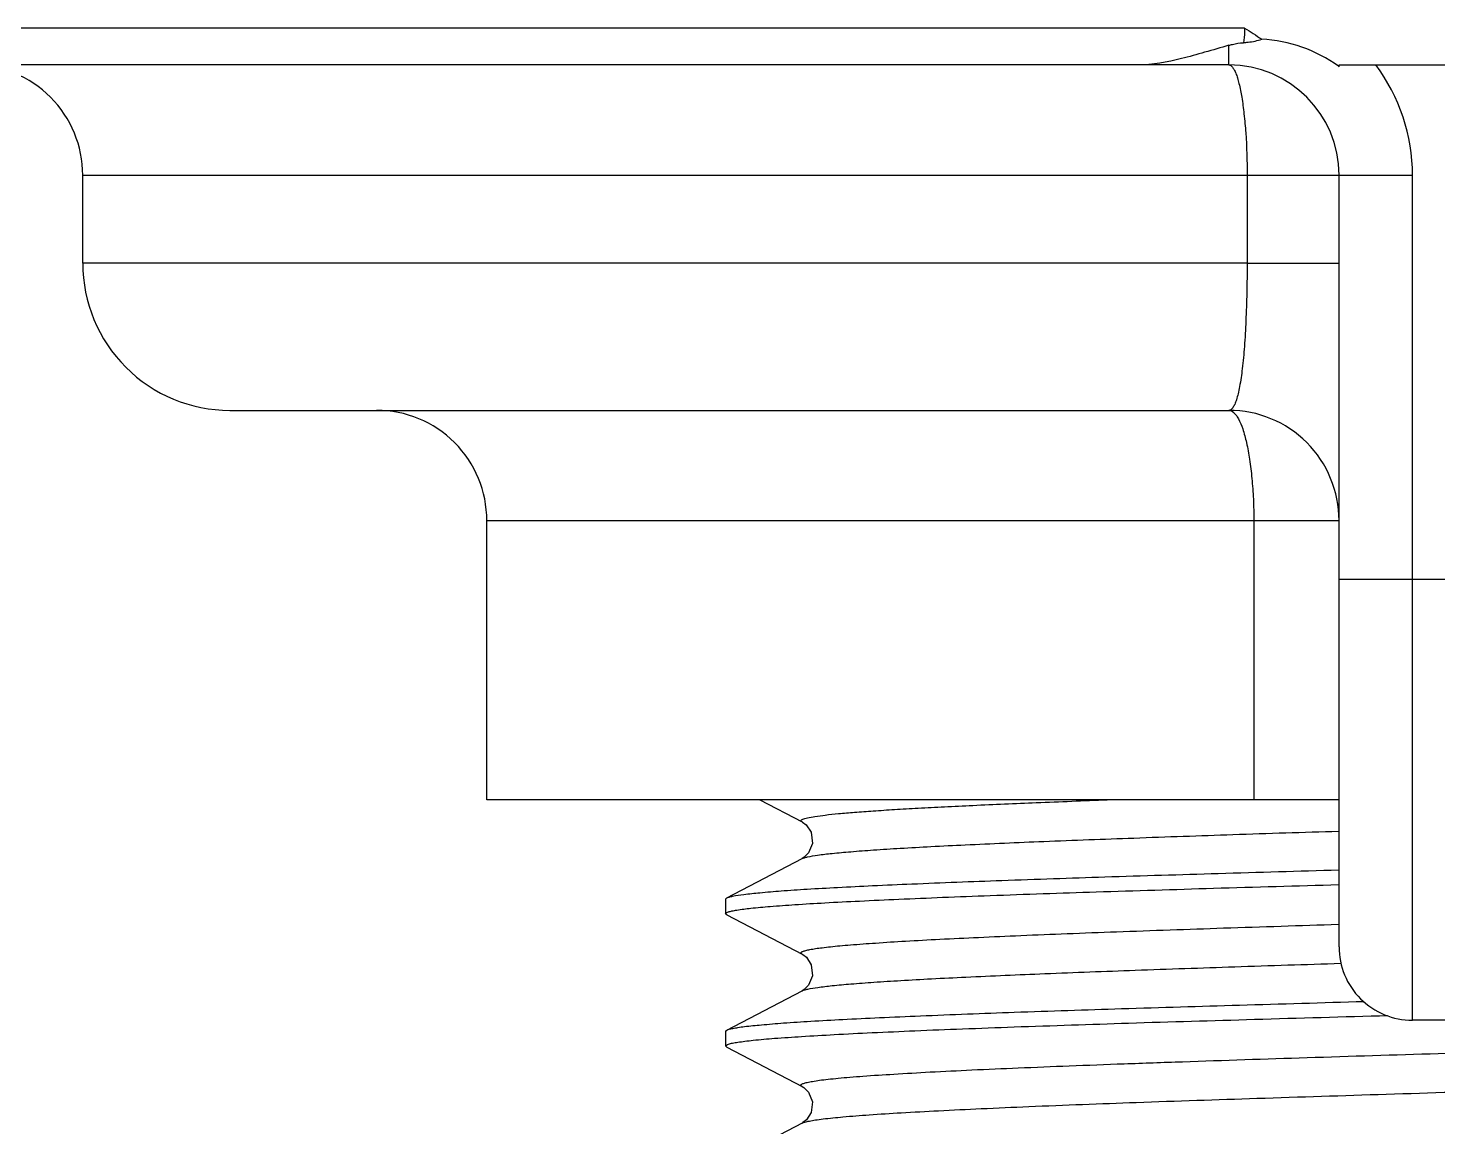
# Model space of a CAD drawing. Header units: millimetres. Extents: x 3495 to 4455, y 26793 to 27144.
# Drawn here: x 3690.63 to 3709.77, y 26971.34 to 26986.25 of the extents above; entities that cross this region are included whole.
import ezdxf

# ---------------------------------------------------------------- set-up
doc = ezdxf.new("R2010")
doc.units = ezdxf.units.MM

msp = doc.modelspace()

# ---------------------------------------------------------------- linework, layer by layer
for points in [[(3701.141, 26986.247), (3701.141, 26986.247), (3688.133, 26986.247), (3688.133, 26986.247)], [(3707.149, 26986.247), (3707.149, 26986.247), (3701.141, 26986.247), (3701.141, 26986.247)], [(3707.149, 26986.247), (3707.228, 26986.199), (3707.306, 26986.15), (3707.381, 26986.098)], [(3706.934, 26985.749), (3706.934, 26985.749), (3706.934, 26986.015), (3706.934, 26986.015)], [(3706.934, 26985.749), (3706.934, 26985.749), (3688.631, 26985.749), (3688.631, 26985.749)], [(3708.43, 26984.253), (3708.43, 26985.079), (3707.76, 26985.749), (3706.934, 26985.749)], [(3708.43, 26985.725), (3708.427, 26985.728), (3708.424, 26985.73), (3708.421, 26985.732)], [(3708.43, 26985.725), (3708.43, 26985.725), (3708.43, 26985.749), (3708.43, 26985.749)], [(3708.43, 26985.749), (3708.43, 26985.749), (3712.22, 26985.749), (3712.22, 26985.749)], [(3709.428, 26984.253), (3709.428, 26984.792), (3709.252, 26985.317), (3708.929, 26985.749)], [(3691.374, 26983.057), (3691.374, 26983.057), (3691.374, 26984.253), (3691.374, 26984.253)], [(3691.374, 26984.253), (3691.374, 26984.253), (3709.428, 26984.253), (3709.428, 26984.253)], [(3707.182, 26984.253), (3707.182, 26984.253), (3707.182, 26983.057), (3707.182, 26983.057)], [(3708.43, 26973.783), (3708.43, 26973.783), (3708.43, 26984.253), (3708.43, 26984.253)], [(3709.428, 26972.786), (3709.428, 26972.786), (3709.428, 26984.253), (3709.428, 26984.253)], [(3707.182, 26983.057), (3707.182, 26983.057), (3691.374, 26983.057), (3691.374, 26983.057)], [(3707.182, 26983.057), (3707.182, 26983.057), (3708.43, 26983.057), (3708.43, 26983.057)], [(3693.369, 26981.062), (3693.369, 26981.062), (3706.934, 26981.062), (3706.934, 26981.062)], [(3696.86, 26975.777), (3696.86, 26975.777), (3696.86, 26979.566), (3696.86, 26979.566)], [(3696.86, 26979.566), (3696.86, 26979.566), (3708.43, 26979.566), (3708.43, 26979.566)], [(3707.273, 26979.566), (3707.273, 26979.566), (3707.273, 26975.777), (3707.273, 26975.777)], [(3712.22, 26978.768), (3712.22, 26978.768), (3708.43, 26978.768), (3708.43, 26978.768)], [(3708.43, 26975.777), (3708.43, 26975.777), (3696.86, 26975.777), (3696.86, 26975.777)], [(3700.565, 26975.777), (3700.565, 26975.777), (3701.141, 26975.477), (3701.141, 26975.477)], [(3700.117, 26974.447), (3700.117, 26974.447), (3701.141, 26974.98), (3701.141, 26974.98)], [(3700.102, 26974.431), (3700.102, 26974.431), (3700.117, 26974.447), (3700.117, 26974.447)], [(3700.102, 26974.431), (3700.102, 26974.431), (3700.102, 26974.232), (3700.102, 26974.232)], [(3700.117, 26974.217), (3700.117, 26974.217), (3700.102, 26974.232), (3700.102, 26974.232)], [(3700.117, 26974.217), (3700.117, 26974.217), (3701.141, 26973.682), (3701.141, 26973.682)], [(3700.117, 26972.652), (3700.117, 26972.652), (3701.141, 26973.185), (3701.141, 26973.185)], [(3700.102, 26972.636), (3700.102, 26972.636), (3700.117, 26972.652), (3700.117, 26972.652)], [(3700.102, 26972.636), (3700.102, 26972.636), (3700.102, 26972.437), (3700.102, 26972.437)], [(3711.223, 26972.786), (3711.223, 26972.786), (3709.428, 26972.786), (3709.428, 26972.786)], [(3700.117, 26972.422), (3700.117, 26972.422), (3700.102, 26972.437), (3700.102, 26972.437)], [(3700.117, 26972.422), (3700.117, 26972.422), (3701.141, 26971.888), (3701.141, 26971.888)], [(3701.141, 26971.391), (3701.141, 26971.391), (3700.117, 26970.856), (3700.117, 26970.856)]]:
    msp.add_open_spline(points, degree=3)
for points, knots in [([(3707.149, 26986.247), (3707.149, 26986.23), (3707.148, 26986.213), (3707.147, 26986.197), (3707.147, 26986.197), (3707.145, 26986.148), (3707.14, 26986.098), (3707.132, 26986.051)], [0, 0, 0, 0, 0.5, 0.5, 0.5, 0.5, 1, 1, 1, 1]), ([(3706.934, 26986.015), (3706.825, 26985.984), (3706.716, 26985.951), (3706.606, 26985.921), (3706.606, 26985.921), (3706.501, 26985.89), (3706.397, 26985.861), (3706.291, 26985.834), (3706.291, 26985.834), (3706.097, 26985.786), (3705.9, 26985.749), (3705.7, 26985.749)], [0, 0, 0, 0, 0.333333, 0.333333, 0.333333, 0.333333, 0.666667, 0.666667, 0.666667, 0.666667, 1, 1, 1, 1]), ([(3706.934, 26986.015), (3706.95, 26986.02), (3706.966, 26986.024), (3706.982, 26986.028), (3706.982, 26986.028), (3707.031, 26986.039), (3707.082, 26986.047), (3707.132, 26986.051)], [0, 0, 0, 0, 0.5, 0.5, 0.5, 0.5, 1, 1, 1, 1]), ([(3707.132, 26986.051), (3707.154, 26986.053), (3707.175, 26986.055), (3707.197, 26986.058), (3707.197, 26986.058), (3707.259, 26986.065), (3707.322, 26986.078), (3707.381, 26986.098)], [0, 0, 0, 0, 0.5, 0.5, 0.5, 0.5, 1, 1, 1, 1]), ([(3708.421, 26985.732), (3708.27, 26985.841), (3708.102, 26985.928), (3707.926, 26985.99), (3707.926, 26985.99), (3707.751, 26986.052), (3707.567, 26986.088), (3707.381, 26986.098)], [0, 0, 0, 0, 0.5, 0.5, 0.5, 0.5, 1, 1, 1, 1]), ([(3691.374, 26984.253), (3691.374, 26984.649), (3691.217, 26985.03), (3690.936, 26985.311), (3690.936, 26985.311), (3690.655, 26985.591), (3690.275, 26985.749), (3689.878, 26985.749)], [0, 0, 0, 0, 0.5, 0.5, 0.5, 0.5, 1, 1, 1, 1]), ([(3706.934, 26985.749), (3706.952, 26985.749), (3706.97, 26985.735), (3706.982, 26985.72), (3706.982, 26985.72), (3706.992, 26985.709), (3706.999, 26985.696), (3707.006, 26985.684), (3707.006, 26985.684), (3707.015, 26985.668), (3707.022, 26985.651), (3707.029, 26985.635), (3707.029, 26985.635), (3707.037, 26985.614), (3707.045, 26985.593), (3707.051, 26985.572), (3707.051, 26985.572), (3707.059, 26985.547), (3707.065, 26985.522), (3707.072, 26985.496), (3707.072, 26985.496), (3707.087, 26985.435), (3707.1, 26985.373), (3707.11, 26985.311), (3707.11, 26985.311), (3707.122, 26985.235), (3707.132, 26985.16), (3707.14, 26985.084), (3707.14, 26985.084), (3707.15, 26984.998), (3707.158, 26984.912), (3707.164, 26984.826), (3707.164, 26984.826), (3707.176, 26984.634), (3707.182, 26984.443), (3707.182, 26984.253)], [0, 0, 0, 0, 0.111111, 0.111111, 0.111111, 0.111111, 0.222222, 0.222222, 0.222222, 0.222222, 0.333333, 0.333333, 0.333333, 0.333333, 0.444444, 0.444444, 0.444444, 0.444444, 0.555556, 0.555556, 0.555556, 0.555556, 0.666667, 0.666667, 0.666667, 0.666667, 0.777778, 0.777778, 0.777778, 0.777778, 0.888889, 0.888889, 0.888889, 0.888889, 1, 1, 1, 1]), ([(3691.374, 26983.057), (3691.374, 26982.527), (3691.584, 26982.02), (3691.958, 26981.647), (3691.958, 26981.647), (3692.333, 26981.272), (3692.84, 26981.062), (3693.369, 26981.062)], [0, 0, 0, 0, 0.5, 0.5, 0.5, 0.5, 1, 1, 1, 1]), ([(3707.182, 26983.057), (3707.182, 26982.924), (3707.181, 26982.791), (3707.178, 26982.658), (3707.178, 26982.658), (3707.175, 26982.531), (3707.171, 26982.403), (3707.165, 26982.276), (3707.165, 26982.276), (3707.16, 26982.161), (3707.154, 26982.045), (3707.145, 26981.928), (3707.145, 26981.928), (3707.138, 26981.828), (3707.129, 26981.727), (3707.116, 26981.627), (3707.116, 26981.627), (3707.107, 26981.546), (3707.095, 26981.465), (3707.08, 26981.384), (3707.08, 26981.384), (3707.075, 26981.351), (3707.068, 26981.318), (3707.06, 26981.286), (3707.06, 26981.286), (3707.053, 26981.259), (3707.046, 26981.233), (3707.037, 26981.206), (3707.037, 26981.206), (3707.031, 26981.185), (3707.023, 26981.164), (3707.014, 26981.143), (3707.014, 26981.143), (3707.006, 26981.127), (3706.998, 26981.112), (3706.988, 26981.098), (3706.988, 26981.098), (3706.981, 26981.087), (3706.972, 26981.078), (3706.962, 26981.071), (3706.962, 26981.071), (3706.953, 26981.066), (3706.943, 26981.062), (3706.934, 26981.062)], [0, 0, 0, 0, 0.090909, 0.090909, 0.090909, 0.090909, 0.181818, 0.181818, 0.181818, 0.181818, 0.272727, 0.272727, 0.272727, 0.272727, 0.363636, 0.363636, 0.363636, 0.363636, 0.454545, 0.454545, 0.454545, 0.454545, 0.545455, 0.545455, 0.545455, 0.545455, 0.636364, 0.636364, 0.636364, 0.636364, 0.727273, 0.727273, 0.727273, 0.727273, 0.818182, 0.818182, 0.818182, 0.818182, 0.909091, 0.909091, 0.909091, 0.909091, 1, 1, 1, 1]), ([(3696.86, 26979.566), (3696.86, 26979.963), (3696.703, 26980.344), (3696.422, 26980.624), (3696.422, 26980.624), (3696.141, 26980.905), (3695.76, 26981.062), (3695.364, 26981.062)], [0, 0, 0, 0, 0.5, 0.5, 0.5, 0.5, 1, 1, 1, 1]), ([(3708.43, 26979.566), (3708.43, 26979.963), (3708.273, 26980.344), (3707.992, 26980.624), (3707.992, 26980.624), (3707.711, 26980.905), (3707.331, 26981.062), (3706.934, 26981.062)], [0, 0, 0, 0, 0.5, 0.5, 0.5, 0.5, 1, 1, 1, 1]), ([(3706.934, 26981.062), (3706.958, 26981.062), (3706.982, 26981.049), (3707, 26981.033), (3707, 26981.033), (3707.012, 26981.023), (3707.023, 26981.01), (3707.032, 26980.998), (3707.032, 26980.998), (3707.044, 26980.982), (3707.055, 26980.965), (3707.064, 26980.949), (3707.064, 26980.949), (3707.088, 26980.905), (3707.106, 26980.857), (3707.123, 26980.81), (3707.123, 26980.81), (3707.143, 26980.749), (3707.159, 26980.687), (3707.174, 26980.624), (3707.174, 26980.624), (3707.191, 26980.549), (3707.204, 26980.473), (3707.216, 26980.398), (3707.216, 26980.398), (3707.229, 26980.311), (3707.239, 26980.225), (3707.247, 26980.138), (3707.247, 26980.138), (3707.256, 26980.045), (3707.262, 26979.951), (3707.267, 26979.858), (3707.267, 26979.858), (3707.271, 26979.761), (3707.273, 26979.664), (3707.273, 26979.566)], [0, 0, 0, 0, 0.111111, 0.111111, 0.111111, 0.111111, 0.222222, 0.222222, 0.222222, 0.222222, 0.333333, 0.333333, 0.333333, 0.333333, 0.444444, 0.444444, 0.444444, 0.444444, 0.555556, 0.555556, 0.555556, 0.555556, 0.666667, 0.666667, 0.666667, 0.666667, 0.777778, 0.777778, 0.777778, 0.777778, 0.888889, 0.888889, 0.888889, 0.888889, 1, 1, 1, 1]), ([(3701.141, 26975.477), (3701.136, 26975.48), (3701.131, 26975.482), (3701.128, 26975.486), (3701.128, 26975.486), (3701.125, 26975.49), (3701.125, 26975.493), (3701.125, 26975.496), (3701.125, 26975.496), (3701.125, 26975.5), (3701.129, 26975.503), (3701.132, 26975.505), (3701.132, 26975.505), (3701.137, 26975.51), (3701.143, 26975.512), (3701.149, 26975.514), (3701.149, 26975.514), (3701.169, 26975.523), (3701.19, 26975.529), (3701.212, 26975.534), (3701.212, 26975.534), (3701.246, 26975.541), (3701.28, 26975.547), (3701.314, 26975.552), (3701.314, 26975.552), (3701.361, 26975.559), (3701.408, 26975.565), (3701.455, 26975.571), (3701.455, 26975.571), (3701.515, 26975.578), (3701.575, 26975.584), (3701.635, 26975.59), (3701.635, 26975.59), (3701.707, 26975.597), (3701.779, 26975.603), (3701.852, 26975.608), (3701.852, 26975.608), (3701.936, 26975.615), (3702.02, 26975.622), (3702.105, 26975.627), (3702.105, 26975.627), (3702.201, 26975.634), (3702.297, 26975.64), (3702.393, 26975.646), (3702.393, 26975.646), (3702.501, 26975.652), (3702.609, 26975.659), (3702.717, 26975.665), (3702.717, 26975.665), (3702.835, 26975.672), (3702.953, 26975.677), (3703.072, 26975.683), (3703.072, 26975.683), (3703.201, 26975.69), (3703.33, 26975.696), (3703.459, 26975.702), (3703.459, 26975.702), (3703.746, 26975.716), (3704.033, 26975.728), (3704.32, 26975.74), (3704.32, 26975.74), (3704.641, 26975.753), (3704.962, 26975.765), (3705.284, 26975.777)], [0, 0, 0, 0, 0.0625, 0.0625, 0.0625, 0.0625, 0.125, 0.125, 0.125, 0.125, 0.1875, 0.1875, 0.1875, 0.1875, 0.25, 0.25, 0.25, 0.25, 0.3125, 0.3125, 0.3125, 0.3125, 0.375, 0.375, 0.375, 0.375, 0.4375, 0.4375, 0.4375, 0.4375, 0.5, 0.5, 0.5, 0.5, 0.5625, 0.5625, 0.5625, 0.5625, 0.625, 0.625, 0.625, 0.625, 0.6875, 0.6875, 0.6875, 0.6875, 0.75, 0.75, 0.75, 0.75, 0.8125, 0.8125, 0.8125, 0.8125, 0.875, 0.875, 0.875, 0.875, 0.9375, 0.9375, 0.9375, 0.9375, 1, 1, 1, 1]), ([(3701.141, 26975.477), (3701.141, 26975.477), (3701.148, 26975.473), (3701.148, 26975.473), (3701.148, 26975.473), (3701.148, 26975.473), (3701.196, 26975.436), (3701.196, 26975.436), (3701.196, 26975.436), (3701.196, 26975.436), (3701.264, 26975.336), (3701.264, 26975.336), (3701.264, 26975.336), (3701.264, 26975.336), (3701.282, 26975.185), (3701.282, 26975.185), (3701.282, 26975.185), (3701.282, 26975.185), (3701.228, 26975.059), (3701.228, 26975.059), (3701.228, 26975.059), (3701.228, 26975.059), (3701.168, 26974.998), (3701.168, 26974.998), (3701.168, 26974.998), (3701.168, 26974.998), (3701.141, 26974.98), (3701.141, 26974.98)], [0, 0, 0, 0, 0.142857, 0.142857, 0.142857, 0.142857, 0.285714, 0.285714, 0.285714, 0.285714, 0.428571, 0.428571, 0.428571, 0.428571, 0.571429, 0.571429, 0.571429, 0.571429, 0.714286, 0.714286, 0.714286, 0.714286, 0.857143, 0.857143, 0.857143, 0.857143, 1, 1, 1, 1]), ([(3701.141, 26974.98), (3701.15, 26974.985), (3701.161, 26974.989), (3701.171, 26974.992), (3701.171, 26974.992), (3701.186, 26974.997), (3701.201, 26975), (3701.216, 26975.003), (3701.216, 26975.003), (3701.261, 26975.013), (3701.307, 26975.021), (3701.351, 26975.027), (3701.351, 26975.027), (3701.416, 26975.036), (3701.482, 26975.043), (3701.547, 26975.05), (3701.547, 26975.05), (3701.631, 26975.059), (3701.715, 26975.067), (3701.8, 26975.073), (3701.8, 26975.073), (3701.903, 26975.082), (3702.006, 26975.09), (3702.109, 26975.097), (3702.109, 26975.097), (3702.23, 26975.105), (3702.352, 26975.113), (3702.473, 26975.12), (3702.473, 26975.12), (3702.612, 26975.128), (3702.751, 26975.136), (3702.889, 26975.143), (3702.889, 26975.143), (3703.045, 26975.151), (3703.2, 26975.16), (3703.355, 26975.166), (3703.355, 26975.166), (3703.71, 26975.184), (3704.066, 26975.199), (3704.421, 26975.213), (3704.421, 26975.213), (3704.829, 26975.229), (3705.236, 26975.245), (3705.643, 26975.259), (3705.643, 26975.259), (3706.092, 26975.276), (3706.54, 26975.291), (3706.989, 26975.306), (3706.989, 26975.306), (3707.468, 26975.323), (3707.945, 26975.338), (3708.424, 26975.352)], [0, 0, 0, 0, 0.076923, 0.076923, 0.076923, 0.076923, 0.153846, 0.153846, 0.153846, 0.153846, 0.230769, 0.230769, 0.230769, 0.230769, 0.307692, 0.307692, 0.307692, 0.307692, 0.384615, 0.384615, 0.384615, 0.384615, 0.461538, 0.461538, 0.461538, 0.461538, 0.538462, 0.538462, 0.538462, 0.538462, 0.615385, 0.615385, 0.615385, 0.615385, 0.692308, 0.692308, 0.692308, 0.692308, 0.769231, 0.769231, 0.769231, 0.769231, 0.846154, 0.846154, 0.846154, 0.846154, 0.923077, 0.923077, 0.923077, 0.923077, 1, 1, 1, 1]), ([(3700.117, 26974.447), (3700.127, 26974.452), (3700.137, 26974.455), (3700.148, 26974.458), (3700.148, 26974.458), (3700.164, 26974.463), (3700.181, 26974.467), (3700.197, 26974.47), (3700.197, 26974.47), (3700.247, 26974.481), (3700.297, 26974.487), (3700.348, 26974.494), (3700.348, 26974.494), (3700.421, 26974.503), (3700.494, 26974.511), (3700.568, 26974.517), (3700.568, 26974.517), (3700.663, 26974.527), (3700.759, 26974.534), (3700.855, 26974.542), (3700.855, 26974.542), (3700.973, 26974.55), (3701.09, 26974.558), (3701.208, 26974.566), (3701.208, 26974.566), (3701.346, 26974.574), (3701.484, 26974.581), (3701.623, 26974.589), (3701.623, 26974.589), (3701.782, 26974.597), (3701.94, 26974.605), (3702.098, 26974.613), (3702.098, 26974.613), (3702.276, 26974.621), (3702.454, 26974.629), (3702.631, 26974.636), (3702.631, 26974.636), (3703.038, 26974.654), (3703.444, 26974.669), (3703.852, 26974.684), (3703.852, 26974.684), (3704.318, 26974.701), (3704.785, 26974.717), (3705.251, 26974.732), (3705.251, 26974.732), (3705.763, 26974.748), (3706.277, 26974.763), (3706.79, 26974.779), (3706.79, 26974.779), (3707.336, 26974.795), (3707.881, 26974.811), (3708.427, 26974.827)], [0, 0, 0, 0, 0.076923, 0.076923, 0.076923, 0.076923, 0.153846, 0.153846, 0.153846, 0.153846, 0.230769, 0.230769, 0.230769, 0.230769, 0.307692, 0.307692, 0.307692, 0.307692, 0.384615, 0.384615, 0.384615, 0.384615, 0.461538, 0.461538, 0.461538, 0.461538, 0.538462, 0.538462, 0.538462, 0.538462, 0.615385, 0.615385, 0.615385, 0.615385, 0.692308, 0.692308, 0.692308, 0.692308, 0.769231, 0.769231, 0.769231, 0.769231, 0.846154, 0.846154, 0.846154, 0.846154, 0.923077, 0.923077, 0.923077, 0.923077, 1, 1, 1, 1]), ([(3700.102, 26974.232), (3700.102, 26974.237), (3700.107, 26974.241), (3700.111, 26974.244), (3700.111, 26974.244), (3700.121, 26974.251), (3700.13, 26974.253), (3700.14, 26974.257), (3700.14, 26974.257), (3700.155, 26974.261), (3700.172, 26974.265), (3700.187, 26974.269), (3700.187, 26974.269), (3700.21, 26974.274), (3700.232, 26974.277), (3700.255, 26974.281), (3700.255, 26974.281), (3700.317, 26974.291), (3700.381, 26974.299), (3700.444, 26974.306), (3700.444, 26974.306), (3700.532, 26974.316), (3700.619, 26974.323), (3700.707, 26974.33), (3700.707, 26974.33), (3700.82, 26974.34), (3700.931, 26974.348), (3701.043, 26974.355), (3701.043, 26974.355), (3701.178, 26974.365), (3701.313, 26974.372), (3701.448, 26974.38), (3701.448, 26974.38), (3701.605, 26974.389), (3701.762, 26974.397), (3701.919, 26974.404), (3701.919, 26974.404), (3702.098, 26974.414), (3702.275, 26974.422), (3702.453, 26974.429), (3702.453, 26974.429), (3702.651, 26974.438), (3702.849, 26974.446), (3703.046, 26974.454), (3703.046, 26974.454), (3703.262, 26974.463), (3703.478, 26974.471), (3703.694, 26974.479), (3703.694, 26974.479), (3704.173, 26974.497), (3704.653, 26974.512), (3705.132, 26974.528), (3705.132, 26974.528), (3705.664, 26974.546), (3706.195, 26974.561), (3706.726, 26974.578), (3706.726, 26974.578), (3707.292, 26974.595), (3707.86, 26974.611), (3708.427, 26974.627)], [0, 0, 0, 0, 0.066667, 0.066667, 0.066667, 0.066667, 0.133333, 0.133333, 0.133333, 0.133333, 0.2, 0.2, 0.2, 0.2, 0.266667, 0.266667, 0.266667, 0.266667, 0.333333, 0.333333, 0.333333, 0.333333, 0.4, 0.4, 0.4, 0.4, 0.466667, 0.466667, 0.466667, 0.466667, 0.533333, 0.533333, 0.533333, 0.533333, 0.6, 0.6, 0.6, 0.6, 0.666667, 0.666667, 0.666667, 0.666667, 0.733333, 0.733333, 0.733333, 0.733333, 0.8, 0.8, 0.8, 0.8, 0.866667, 0.866667, 0.866667, 0.866667, 0.933333, 0.933333, 0.933333, 0.933333, 1, 1, 1, 1]), ([(3701.141, 26973.682), (3701.137, 26973.684), (3701.134, 26973.687), (3701.131, 26973.689), (3701.131, 26973.689), (3701.129, 26973.691), (3701.127, 26973.692), (3701.125, 26973.695), (3701.125, 26973.695), (3701.125, 26973.697), (3701.125, 26973.7), (3701.125, 26973.701), (3701.125, 26973.701), (3701.125, 26973.704), (3701.127, 26973.706), (3701.129, 26973.708), (3701.129, 26973.708), (3701.131, 26973.711), (3701.134, 26973.712), (3701.137, 26973.714), (3701.137, 26973.714), (3701.141, 26973.716), (3701.145, 26973.719), (3701.149, 26973.721), (3701.149, 26973.721), (3701.155, 26973.723), (3701.161, 26973.725), (3701.167, 26973.727), (3701.167, 26973.727), (3701.174, 26973.729), (3701.182, 26973.731), (3701.189, 26973.733), (3701.189, 26973.733), (3701.208, 26973.738), (3701.227, 26973.742), (3701.247, 26973.746), (3701.247, 26973.746), (3701.272, 26973.75), (3701.297, 26973.755), (3701.321, 26973.759), (3701.321, 26973.759), (3701.352, 26973.763), (3701.384, 26973.767), (3701.415, 26973.771), (3701.415, 26973.771), (3701.451, 26973.776), (3701.488, 26973.78), (3701.525, 26973.784), (3701.525, 26973.784), (3701.568, 26973.789), (3701.611, 26973.793), (3701.653, 26973.797), (3701.653, 26973.797), (3701.701, 26973.801), (3701.75, 26973.805), (3701.798, 26973.809), (3701.798, 26973.809), (3701.911, 26973.819), (3702.025, 26973.827), (3702.138, 26973.834), (3702.138, 26973.834), (3702.274, 26973.844), (3702.408, 26973.853), (3702.544, 26973.86), (3702.544, 26973.86), (3702.699, 26973.869), (3702.854, 26973.878), (3703.01, 26973.886), (3703.01, 26973.886), (3703.184, 26973.894), (3703.36, 26973.903), (3703.534, 26973.911), (3703.534, 26973.911), (3703.727, 26973.92), (3703.919, 26973.928), (3704.112, 26973.937), (3704.112, 26973.937), (3704.321, 26973.945), (3704.53, 26973.953), (3704.738, 26973.962), (3704.738, 26973.962), (3704.962, 26973.971), (3705.186, 26973.979), (3705.41, 26973.987), (3705.41, 26973.987), (3705.893, 26974.005), (3706.378, 26974.021), (3706.862, 26974.038), (3706.862, 26974.038), (3707.382, 26974.055), (3707.903, 26974.072), (3708.423, 26974.089)], [0, 0, 0, 0, 0.043478, 0.043478, 0.043478, 0.043478, 0.086957, 0.086957, 0.086957, 0.086957, 0.130435, 0.130435, 0.130435, 0.130435, 0.173913, 0.173913, 0.173913, 0.173913, 0.217391, 0.217391, 0.217391, 0.217391, 0.26087, 0.26087, 0.26087, 0.26087, 0.304348, 0.304348, 0.304348, 0.304348, 0.347826, 0.347826, 0.347826, 0.347826, 0.391304, 0.391304, 0.391304, 0.391304, 0.434783, 0.434783, 0.434783, 0.434783, 0.478261, 0.478261, 0.478261, 0.478261, 0.521739, 0.521739, 0.521739, 0.521739, 0.565217, 0.565217, 0.565217, 0.565217, 0.608696, 0.608696, 0.608696, 0.608696, 0.652174, 0.652174, 0.652174, 0.652174, 0.695652, 0.695652, 0.695652, 0.695652, 0.73913, 0.73913, 0.73913, 0.73913, 0.782609, 0.782609, 0.782609, 0.782609, 0.826087, 0.826087, 0.826087, 0.826087, 0.869565, 0.869565, 0.869565, 0.869565, 0.913043, 0.913043, 0.913043, 0.913043, 0.956522, 0.956522, 0.956522, 0.956522, 1, 1, 1, 1]), ([(3708.43, 26973.783), (3708.43, 26973.519), (3708.535, 26973.265), (3708.722, 26973.078), (3708.722, 26973.078), (3708.909, 26972.891), (3709.163, 26972.786), (3709.428, 26972.786)], [0, 0, 0, 0, 0.5, 0.5, 0.5, 0.5, 1, 1, 1, 1]), ([(3701.141, 26973.682), (3701.141, 26973.682), (3701.149, 26973.678), (3701.149, 26973.678), (3701.149, 26973.678), (3701.149, 26973.678), (3701.198, 26973.641), (3701.198, 26973.641), (3701.198, 26973.641), (3701.198, 26973.641), (3701.264, 26973.54), (3701.264, 26973.54), (3701.264, 26973.54), (3701.264, 26973.54), (3701.282, 26973.391), (3701.282, 26973.391), (3701.282, 26973.391), (3701.282, 26973.391), (3701.228, 26973.264), (3701.228, 26973.264), (3701.228, 26973.264), (3701.228, 26973.264), (3701.168, 26973.203), (3701.168, 26973.203), (3701.168, 26973.203), (3701.168, 26973.203), (3701.141, 26973.185), (3701.141, 26973.185)], [0, 0, 0, 0, 0.142857, 0.142857, 0.142857, 0.142857, 0.285714, 0.285714, 0.285714, 0.285714, 0.428571, 0.428571, 0.428571, 0.428571, 0.571429, 0.571429, 0.571429, 0.571429, 0.714286, 0.714286, 0.714286, 0.714286, 0.857143, 0.857143, 0.857143, 0.857143, 1, 1, 1, 1]), ([(3701.141, 26973.185), (3701.15, 26973.19), (3701.161, 26973.195), (3701.171, 26973.197), (3701.171, 26973.197), (3701.186, 26973.202), (3701.201, 26973.205), (3701.217, 26973.209), (3701.217, 26973.209), (3701.262, 26973.219), (3701.307, 26973.226), (3701.352, 26973.232), (3701.352, 26973.232), (3701.418, 26973.241), (3701.483, 26973.249), (3701.548, 26973.256), (3701.548, 26973.256), (3701.633, 26973.264), (3701.718, 26973.272), (3701.803, 26973.279), (3701.803, 26973.279), (3701.906, 26973.288), (3702.009, 26973.295), (3702.113, 26973.303), (3702.113, 26973.303), (3702.235, 26973.311), (3702.358, 26973.318), (3702.479, 26973.326), (3702.479, 26973.326), (3702.619, 26973.334), (3702.758, 26973.342), (3702.897, 26973.349), (3702.897, 26973.349), (3703.053, 26973.357), (3703.208, 26973.365), (3703.365, 26973.372), (3703.365, 26973.372), (3703.721, 26973.389), (3704.078, 26973.405), (3704.435, 26973.419), (3704.435, 26973.419), (3704.844, 26973.436), (3705.253, 26973.451), (3705.662, 26973.465), (3705.662, 26973.465), (3706.113, 26973.482), (3706.564, 26973.497), (3707.014, 26973.512), (3707.014, 26973.512), (3707.493, 26973.528), (3707.974, 26973.544), (3708.453, 26973.559)], [0, 0, 0, 0, 0.076923, 0.076923, 0.076923, 0.076923, 0.153846, 0.153846, 0.153846, 0.153846, 0.230769, 0.230769, 0.230769, 0.230769, 0.307692, 0.307692, 0.307692, 0.307692, 0.384615, 0.384615, 0.384615, 0.384615, 0.461538, 0.461538, 0.461538, 0.461538, 0.538462, 0.538462, 0.538462, 0.538462, 0.615385, 0.615385, 0.615385, 0.615385, 0.692308, 0.692308, 0.692308, 0.692308, 0.769231, 0.769231, 0.769231, 0.769231, 0.846154, 0.846154, 0.846154, 0.846154, 0.923077, 0.923077, 0.923077, 0.923077, 1, 1, 1, 1]), ([(3700.117, 26972.652), (3700.127, 26972.657), (3700.137, 26972.66), (3700.149, 26972.664), (3700.149, 26972.664), (3700.166, 26972.669), (3700.183, 26972.673), (3700.2, 26972.676), (3700.2, 26972.676), (3700.223, 26972.68), (3700.246, 26972.684), (3700.27, 26972.689), (3700.27, 26972.689), (3700.299, 26972.693), (3700.329, 26972.697), (3700.358, 26972.7), (3700.358, 26972.7), (3700.434, 26972.71), (3700.511, 26972.718), (3700.587, 26972.724), (3700.587, 26972.724), (3700.688, 26972.733), (3700.787, 26972.742), (3700.888, 26972.749), (3700.888, 26972.749), (3701.011, 26972.758), (3701.134, 26972.766), (3701.257, 26972.773), (3701.257, 26972.773), (3701.402, 26972.782), (3701.547, 26972.79), (3701.692, 26972.797), (3701.692, 26972.797), (3701.858, 26972.807), (3702.024, 26972.815), (3702.19, 26972.822), (3702.19, 26972.822), (3702.375, 26972.831), (3702.561, 26972.839), (3702.746, 26972.846), (3702.746, 26972.846), (3703.172, 26972.864), (3703.596, 26972.881), (3704.021, 26972.895), (3704.021, 26972.895), (3704.507, 26972.912), (3704.993, 26972.929), (3705.478, 26972.944), (3705.478, 26972.944), (3706.012, 26972.961), (3706.545, 26972.977), (3707.077, 26972.993), (3707.077, 26972.993), (3707.641, 26973.009), (3708.205, 26973.025), (3708.77, 26973.042)], [0, 0, 0, 0, 0.071429, 0.071429, 0.071429, 0.071429, 0.142857, 0.142857, 0.142857, 0.142857, 0.214286, 0.214286, 0.214286, 0.214286, 0.285714, 0.285714, 0.285714, 0.285714, 0.357143, 0.357143, 0.357143, 0.357143, 0.428571, 0.428571, 0.428571, 0.428571, 0.5, 0.5, 0.5, 0.5, 0.571429, 0.571429, 0.571429, 0.571429, 0.642857, 0.642857, 0.642857, 0.642857, 0.714286, 0.714286, 0.714286, 0.714286, 0.785714, 0.785714, 0.785714, 0.785714, 0.857143, 0.857143, 0.857143, 0.857143, 0.928571, 0.928571, 0.928571, 0.928571, 1, 1, 1, 1]), ([(3700.102, 26972.437), (3700.102, 26972.443), (3700.107, 26972.447), (3700.113, 26972.45), (3700.113, 26972.45), (3700.122, 26972.457), (3700.133, 26972.46), (3700.143, 26972.463), (3700.143, 26972.463), (3700.161, 26972.468), (3700.178, 26972.472), (3700.196, 26972.476), (3700.196, 26972.476), (3700.221, 26972.481), (3700.245, 26972.485), (3700.269, 26972.488), (3700.269, 26972.488), (3700.3, 26972.493), (3700.332, 26972.497), (3700.363, 26972.502), (3700.363, 26972.502), (3700.401, 26972.507), (3700.439, 26972.511), (3700.477, 26972.515), (3700.477, 26972.515), (3700.573, 26972.525), (3700.669, 26972.533), (3700.766, 26972.541), (3700.766, 26972.541), (3700.889, 26972.55), (3701.011, 26972.558), (3701.133, 26972.566), (3701.133, 26972.566), (3701.281, 26972.576), (3701.428, 26972.584), (3701.576, 26972.592), (3701.576, 26972.592), (3701.747, 26972.601), (3701.919, 26972.61), (3702.09, 26972.618), (3702.09, 26972.618), (3702.284, 26972.627), (3702.478, 26972.635), (3702.673, 26972.644), (3702.673, 26972.644), (3702.887, 26972.653), (3703.102, 26972.662), (3703.317, 26972.669), (3703.317, 26972.669), (3703.551, 26972.679), (3703.785, 26972.688), (3704.019, 26972.696), (3704.019, 26972.696), (3704.537, 26972.714), (3705.055, 26972.731), (3705.573, 26972.748), (3705.573, 26972.748), (3706.142, 26972.766), (3706.712, 26972.782), (3707.282, 26972.799), (3707.282, 26972.799), (3707.886, 26972.817), (3708.488, 26972.834), (3709.091, 26972.851)], [0, 0, 0, 0, 0.0625, 0.0625, 0.0625, 0.0625, 0.125, 0.125, 0.125, 0.125, 0.1875, 0.1875, 0.1875, 0.1875, 0.25, 0.25, 0.25, 0.25, 0.3125, 0.3125, 0.3125, 0.3125, 0.375, 0.375, 0.375, 0.375, 0.4375, 0.4375, 0.4375, 0.4375, 0.5, 0.5, 0.5, 0.5, 0.5625, 0.5625, 0.5625, 0.5625, 0.625, 0.625, 0.625, 0.625, 0.6875, 0.6875, 0.6875, 0.6875, 0.75, 0.75, 0.75, 0.75, 0.8125, 0.8125, 0.8125, 0.8125, 0.875, 0.875, 0.875, 0.875, 0.9375, 0.9375, 0.9375, 0.9375, 1, 1, 1, 1]), ([(3701.141, 26971.888), (3701.135, 26971.891), (3701.127, 26971.895), (3701.125, 26971.902), (3701.125, 26971.902), (3701.125, 26971.903), (3701.125, 26971.907), (3701.125, 26971.908), (3701.125, 26971.908), (3701.127, 26971.912), (3701.129, 26971.913), (3701.131, 26971.916), (3701.131, 26971.916), (3701.135, 26971.918), (3701.139, 26971.921), (3701.143, 26971.923), (3701.143, 26971.923), (3701.149, 26971.925), (3701.154, 26971.927), (3701.16, 26971.93), (3701.16, 26971.93), (3701.168, 26971.932), (3701.175, 26971.934), (3701.183, 26971.937), (3701.183, 26971.937), (3701.192, 26971.939), (3701.201, 26971.942), (3701.21, 26971.943), (3701.21, 26971.943), (3701.234, 26971.949), (3701.259, 26971.953), (3701.283, 26971.957), (3701.283, 26971.957), (3701.314, 26971.963), (3701.346, 26971.967), (3701.377, 26971.972), (3701.377, 26971.972), (3701.416, 26971.977), (3701.454, 26971.982), (3701.493, 26971.986), (3701.493, 26971.986), (3701.539, 26971.991), (3701.585, 26971.996), (3701.631, 26972), (3701.631, 26972), (3701.683, 26972.005), (3701.736, 26972.01), (3701.788, 26972.014), (3701.788, 26972.014), (3701.848, 26972.019), (3701.907, 26972.023), (3701.967, 26972.028), (3701.967, 26972.028), (3702.106, 26972.038), (3702.245, 26972.047), (3702.384, 26972.055), (3702.384, 26972.055), (3702.549, 26972.066), (3702.713, 26972.075), (3702.878, 26972.084), (3702.878, 26972.084), (3703.066, 26972.094), (3703.255, 26972.103), (3703.444, 26972.112), (3703.444, 26972.112), (3703.654, 26972.122), (3703.865, 26972.131), (3704.075, 26972.14), (3704.075, 26972.14), (3704.306, 26972.149), (3704.536, 26972.159), (3704.767, 26972.168), (3704.767, 26972.168), (3705.016, 26972.178), (3705.264, 26972.187), (3705.513, 26972.196), (3705.513, 26972.196), (3705.777, 26972.206), (3706.04, 26972.215), (3706.304, 26972.224), (3706.304, 26972.224), (3706.869, 26972.243), (3707.432, 26972.262), (3707.996, 26972.28), (3707.996, 26972.28), (3708.59, 26972.299), (3709.183, 26972.318), (3709.778, 26972.336), (3709.778, 26972.336), (3710.378, 26972.355), (3710.979, 26972.374), (3711.58, 26972.392), (3711.58, 26972.392), (3712.165, 26972.41), (3712.749, 26972.429), (3713.334, 26972.448), (3713.334, 26972.448), (3713.88, 26972.467), (3714.426, 26972.485), (3714.972, 26972.504), (3714.972, 26972.504), (3715.459, 26972.522), (3715.945, 26972.541), (3716.432, 26972.561), (3716.432, 26972.561), (3716.647, 26972.57), (3716.863, 26972.579), (3717.077, 26972.589), (3717.077, 26972.589), (3717.271, 26972.597), (3717.464, 26972.606), (3717.657, 26972.616), (3717.657, 26972.616), (3717.827, 26972.625), (3717.997, 26972.635), (3718.167, 26972.645), (3718.167, 26972.645), (3718.312, 26972.654), (3718.456, 26972.663), (3718.601, 26972.673), (3718.601, 26972.673), (3718.719, 26972.681), (3718.837, 26972.69), (3718.955, 26972.701), (3718.955, 26972.701), (3719.045, 26972.709), (3719.136, 26972.718), (3719.227, 26972.728), (3719.227, 26972.728), (3719.261, 26972.733), (3719.296, 26972.738), (3719.33, 26972.743), (3719.33, 26972.743), (3719.357, 26972.747), (3719.384, 26972.752), (3719.412, 26972.757), (3719.412, 26972.757), (3719.432, 26972.761), (3719.452, 26972.765), (3719.472, 26972.771), (3719.472, 26972.771), (3719.485, 26972.774), (3719.497, 26972.778), (3719.51, 26972.785)], [0, 0, 0, 0, 0.027778, 0.027778, 0.027778, 0.027778, 0.055556, 0.055556, 0.055556, 0.055556, 0.083333, 0.083333, 0.083333, 0.083333, 0.111111, 0.111111, 0.111111, 0.111111, 0.138889, 0.138889, 0.138889, 0.138889, 0.166667, 0.166667, 0.166667, 0.166667, 0.194444, 0.194444, 0.194444, 0.194444, 0.222222, 0.222222, 0.222222, 0.222222, 0.25, 0.25, 0.25, 0.25, 0.277778, 0.277778, 0.277778, 0.277778, 0.305556, 0.305556, 0.305556, 0.305556, 0.333333, 0.333333, 0.333333, 0.333333, 0.361111, 0.361111, 0.361111, 0.361111, 0.388889, 0.388889, 0.388889, 0.388889, 0.416667, 0.416667, 0.416667, 0.416667, 0.444444, 0.444444, 0.444444, 0.444444, 0.472222, 0.472222, 0.472222, 0.472222, 0.5, 0.5, 0.5, 0.5, 0.527778, 0.527778, 0.527778, 0.527778, 0.555556, 0.555556, 0.555556, 0.555556, 0.583333, 0.583333, 0.583333, 0.583333, 0.611111, 0.611111, 0.611111, 0.611111, 0.638889, 0.638889, 0.638889, 0.638889, 0.666667, 0.666667, 0.666667, 0.666667, 0.694444, 0.694444, 0.694444, 0.694444, 0.722222, 0.722222, 0.722222, 0.722222, 0.75, 0.75, 0.75, 0.75, 0.777778, 0.777778, 0.777778, 0.777778, 0.805556, 0.805556, 0.805556, 0.805556, 0.833333, 0.833333, 0.833333, 0.833333, 0.861111, 0.861111, 0.861111, 0.861111, 0.888889, 0.888889, 0.888889, 0.888889, 0.916667, 0.916667, 0.916667, 0.916667, 0.944444, 0.944444, 0.944444, 0.944444, 0.972222, 0.972222, 0.972222, 0.972222, 1, 1, 1, 1]), ([(3701.141, 26971.391), (3701.153, 26971.397), (3701.166, 26971.402), (3701.179, 26971.405), (3701.179, 26971.405), (3701.199, 26971.411), (3701.218, 26971.415), (3701.239, 26971.419), (3701.239, 26971.419), (3701.266, 26971.424), (3701.293, 26971.429), (3701.321, 26971.433), (3701.321, 26971.433), (3701.356, 26971.438), (3701.39, 26971.443), (3701.425, 26971.447), (3701.425, 26971.447), (3701.514, 26971.458), (3701.605, 26971.467), (3701.695, 26971.475), (3701.695, 26971.475), (3701.813, 26971.485), (3701.931, 26971.495), (3702.049, 26971.503), (3702.049, 26971.503), (3702.194, 26971.514), (3702.339, 26971.523), (3702.484, 26971.531), (3702.484, 26971.531), (3702.653, 26971.541), (3702.823, 26971.55), (3702.993, 26971.559), (3702.993, 26971.559), (3703.187, 26971.569), (3703.38, 26971.579), (3703.573, 26971.587), (3703.573, 26971.587), (3703.788, 26971.597), (3704.004, 26971.606), (3704.218, 26971.615), (3704.218, 26971.615), (3704.705, 26971.636), (3705.192, 26971.654), (3705.678, 26971.672), (3705.678, 26971.672), (3706.225, 26971.691), (3706.771, 26971.71), (3707.316, 26971.727), (3707.316, 26971.727), (3707.901, 26971.746), (3708.486, 26971.765), (3709.07, 26971.784), (3709.07, 26971.784), (3709.671, 26971.802), (3710.273, 26971.821), (3710.874, 26971.839), (3710.874, 26971.839), (3711.467, 26971.858), (3712.061, 26971.877), (3712.654, 26971.896), (3712.654, 26971.896), (3713.218, 26971.913), (3713.782, 26971.932), (3714.346, 26971.952), (3714.346, 26971.952), (3714.61, 26971.961), (3714.874, 26971.97), (3715.138, 26971.98), (3715.138, 26971.98), (3715.386, 26971.989), (3715.635, 26971.998), (3715.883, 26972.008), (3715.883, 26972.008), (3716.114, 26972.017), (3716.345, 26972.026), (3716.575, 26972.036), (3716.575, 26972.036), (3716.786, 26972.045), (3716.996, 26972.054), (3717.207, 26972.064), (3717.207, 26972.064), (3717.395, 26972.073), (3717.584, 26972.082), (3717.772, 26972.092), (3717.772, 26972.092), (3717.937, 26972.1), (3718.102, 26972.11), (3718.266, 26972.12), (3718.266, 26972.12), (3718.406, 26972.129), (3718.544, 26972.138), (3718.683, 26972.148), (3718.683, 26972.148), (3718.743, 26972.153), (3718.803, 26972.157), (3718.862, 26972.162), (3718.862, 26972.162), (3718.915, 26972.167), (3718.967, 26972.171), (3719.02, 26972.176), (3719.02, 26972.176), (3719.066, 26972.18), (3719.112, 26972.185), (3719.158, 26972.19), (3719.158, 26972.19), (3719.196, 26972.194), (3719.235, 26972.199), (3719.273, 26972.204), (3719.273, 26972.204), (3719.305, 26972.208), (3719.336, 26972.213), (3719.368, 26972.218), (3719.368, 26972.218), (3719.392, 26972.222), (3719.416, 26972.227), (3719.44, 26972.232), (3719.44, 26972.232), (3719.449, 26972.234), (3719.458, 26972.237), (3719.468, 26972.239), (3719.468, 26972.239), (3719.476, 26972.242), (3719.483, 26972.243), (3719.491, 26972.247), (3719.491, 26972.247), (3719.497, 26972.248), (3719.502, 26972.251), (3719.507, 26972.253), (3719.507, 26972.253), (3719.512, 26972.255), (3719.516, 26972.257), (3719.519, 26972.26), (3719.519, 26972.26), (3719.522, 26972.262), (3719.524, 26972.264), (3719.525, 26972.267), (3719.525, 26972.267), (3719.526, 26972.27), (3719.526, 26972.272), (3719.526, 26972.274), (3719.526, 26972.274), (3719.524, 26972.281), (3719.516, 26972.285), (3719.51, 26972.288)], [0, 0, 0, 0, 0.027778, 0.027778, 0.027778, 0.027778, 0.055556, 0.055556, 0.055556, 0.055556, 0.083333, 0.083333, 0.083333, 0.083333, 0.111111, 0.111111, 0.111111, 0.111111, 0.138889, 0.138889, 0.138889, 0.138889, 0.166667, 0.166667, 0.166667, 0.166667, 0.194444, 0.194444, 0.194444, 0.194444, 0.222222, 0.222222, 0.222222, 0.222222, 0.25, 0.25, 0.25, 0.25, 0.277778, 0.277778, 0.277778, 0.277778, 0.305556, 0.305556, 0.305556, 0.305556, 0.333333, 0.333333, 0.333333, 0.333333, 0.361111, 0.361111, 0.361111, 0.361111, 0.388889, 0.388889, 0.388889, 0.388889, 0.416667, 0.416667, 0.416667, 0.416667, 0.444444, 0.444444, 0.444444, 0.444444, 0.472222, 0.472222, 0.472222, 0.472222, 0.5, 0.5, 0.5, 0.5, 0.527778, 0.527778, 0.527778, 0.527778, 0.555556, 0.555556, 0.555556, 0.555556, 0.583333, 0.583333, 0.583333, 0.583333, 0.611111, 0.611111, 0.611111, 0.611111, 0.638889, 0.638889, 0.638889, 0.638889, 0.666667, 0.666667, 0.666667, 0.666667, 0.694444, 0.694444, 0.694444, 0.694444, 0.722222, 0.722222, 0.722222, 0.722222, 0.75, 0.75, 0.75, 0.75, 0.777778, 0.777778, 0.777778, 0.777778, 0.805556, 0.805556, 0.805556, 0.805556, 0.833333, 0.833333, 0.833333, 0.833333, 0.861111, 0.861111, 0.861111, 0.861111, 0.888889, 0.888889, 0.888889, 0.888889, 0.916667, 0.916667, 0.916667, 0.916667, 0.944444, 0.944444, 0.944444, 0.944444, 0.972222, 0.972222, 0.972222, 0.972222, 1, 1, 1, 1]), ([(3701.141, 26971.888), (3701.141, 26971.888), (3701.166, 26971.872), (3701.166, 26971.872), (3701.166, 26971.872), (3701.166, 26971.872), (3701.228, 26971.81), (3701.228, 26971.81), (3701.228, 26971.81), (3701.228, 26971.81), (3701.282, 26971.68), (3701.282, 26971.68), (3701.282, 26971.68), (3701.282, 26971.68), (3701.265, 26971.534), (3701.265, 26971.534), (3701.265, 26971.534), (3701.265, 26971.534), (3701.201, 26971.436), (3701.201, 26971.436), (3701.201, 26971.436), (3701.201, 26971.436), (3701.151, 26971.397), (3701.151, 26971.397), (3701.151, 26971.397), (3701.151, 26971.397), (3701.141, 26971.391), (3701.141, 26971.391)], [0, 0, 0, 0, 0.142857, 0.142857, 0.142857, 0.142857, 0.285714, 0.285714, 0.285714, 0.285714, 0.428571, 0.428571, 0.428571, 0.428571, 0.571429, 0.571429, 0.571429, 0.571429, 0.714286, 0.714286, 0.714286, 0.714286, 0.857143, 0.857143, 0.857143, 0.857143, 1, 1, 1, 1])]:
    msp.add_open_spline(points, degree=3, knots=knots)

doc.saveas('drawing.dxf')
